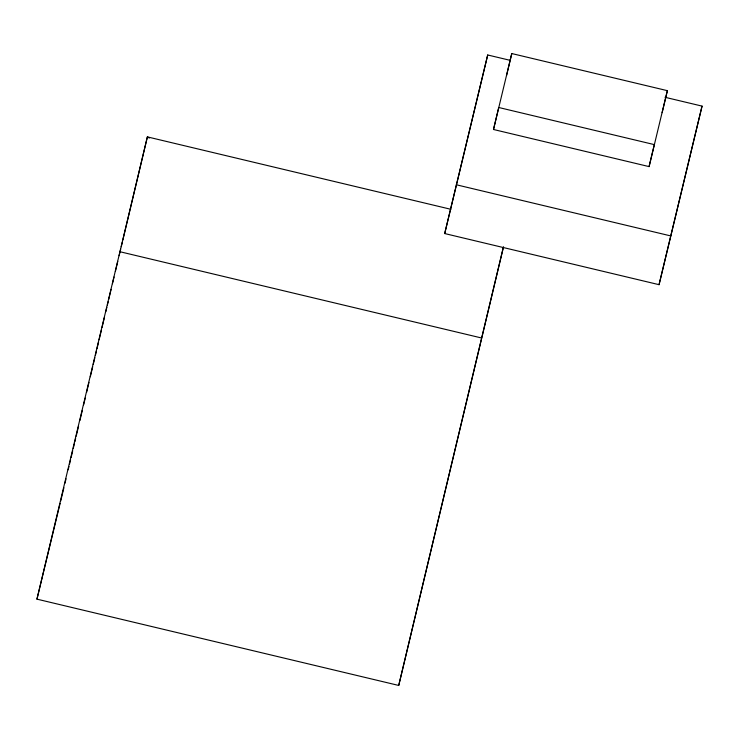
<?xml version="1.0" encoding="UTF-8"?>
<svg xmlns="http://www.w3.org/2000/svg" width="739" height="739" viewBox="0 0 739 739"><rect width="100%" height="100%" fill="white"/><g stroke="black" fill="none" stroke-linecap="round" stroke-linejoin="round"><path stroke-width="1.11" d="M503.545 246.734L398.727 685.45L36.95 599.144L147.375 136.891L450.91 209.303M64.977 483.269L66.048 478.789M68.182 469.819L68.976 466.457M69.512 464.212L70.575 459.732M71.11 457.487L72.708 450.762M73.244 448.518L74.306 444.037M74.842 441.793L75.646 438.43M76.182 436.195L78.574 426.098M79.914 420.5L82.306 410.413M83.646 404.806L85.244 398.081M86.574 392.474L88.976 382.386M90.306 376.779L92.708 366.692M93.243 364.447L94.841 357.722M95.377 355.487L96.439 350.997M96.975 348.753L98.573 342.028M99.109 339.792L101.511 329.696M102.047 327.46L104.439 317.373M105.779 311.766L106.841 307.285M107.377 305.041L108.18 301.678M108.707 299.434L111.109 289.346M112.439 283.739L114.046 277.014M115.376 271.407L117.778 261.32M119.108 255.712L120.706 248.988M121.242 246.752L122.305 242.263M122.84 240.027L147.375 136.891L149.37 138.054M665.017 97.28L702.05 106.111L659.049 284.681L444.702 233.552L487.703 54.982L510.15 60.339M487.703 54.982L444.702 233.552M493.495 129.491L498.723 107.497L654.32 144.613L649.082 166.608L493.495 129.491L511.776 53.55L667.363 90.666L662.135 112.661M506.548 75.544L511.776 53.55M398.727 685.45L503.222 247.704M659.049 284.681L702.05 106.111M36.95 599.144L60.127 503.333M60.672 501.107L63.905 487.731M649.082 166.608L667.363 90.666M456.305 184.768L670.652 235.898M119.616 251.648L481.385 337.945"/></g></svg>
